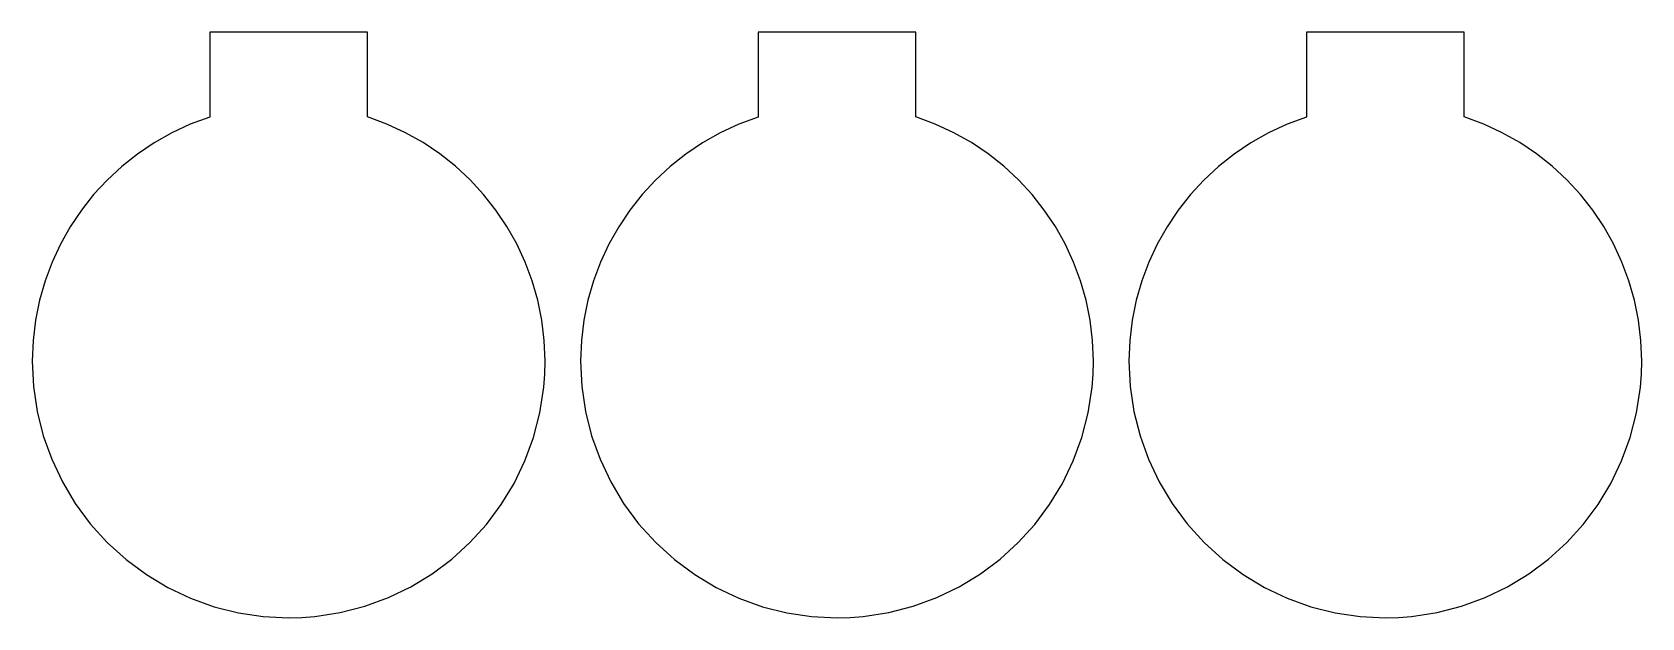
# Model space of a CAD drawing. Extents: x 0.8 to 21.2, y 0.8 to 8.2.
import ezdxf

# ---------------------------------------------------------------- set-up
doc = ezdxf.new("R2010")
doc.units = 0
doc.layers.add('Layer_1', color=7, linetype='CONTINUOUS')

msp = doc.modelspace()

# ---------------------------------------------------------------- linework, layer by layer
at = {"layer": 'Layer_1', "color": 7}
for points in [[(3.050012, 8.212885), (3.050012, 7.13818), (2.803968, 7.047567), (2.568732, 6.938843), (2.345, 6.812964), (2.133467, 6.670885), (1.93483, 6.51356), (1.749785, 6.341943), (1.579027, 6.156992), (1.423253, 5.959662), (1.283159, 5.750905), (1.159441, 5.531683), (1.052795, 5.302945), (0.963917, 5.06565), (0.893503, 4.820754), (0.842249, 4.569207), (0.810852, 4.31197), (0.800006, 4.049997), (0.815908, 3.728771), (0.863028, 3.412987), (0.940484, 3.104775), (1.047394, 2.806266), (1.182874, 2.51959), (1.346042, 2.246879), (1.536014, 1.990266), (1.751909, 1.751878), (1.990295, 1.535984), (2.246909, 1.346012), (2.519619, 1.182845), (2.806294, 1.047364), (3.104804, 0.940455), (3.413017, 0.863), (3.728801, 0.815877), (4.050027, 0.799976), (4.217271, 0.804207), (4.382319, 0.81676), (4.705012, 0.866011), (5.016473, 0.9461), (5.315067, 1.05539), (5.599161, 1.192248), (5.867122, 1.355043), (6.117316, 1.542136), (6.348108, 1.751898), (6.557867, 1.982696), (6.744957, 2.232892), (6.907746, 2.500856), (7.0446, 2.784953), (7.153885, 3.083549), (7.233968, 3.39501), (7.283215, 3.717703), (7.295764, 3.882752), (7.299992, 4.049997), (7.289313, 4.312128), (7.258055, 4.569526), (7.206916, 4.821237), (7.136593, 5.066302), (7.047782, 5.303766), (6.941181, 5.532671), (6.817485, 5.752059), (6.677393, 5.960974), (6.5216, 6.158456), (6.350805, 6.343552), (6.165703, 6.515304), (5.966991, 6.672753), (5.755367, 6.814942), (5.531526, 6.940915), (5.296168, 7.049714), (5.049986, 7.140384), (5.049986, 8.212885), (3.050012, 8.212885), (3.050012, 8.212885)], [(10.00001, 8.212885), (10.00001, 7.13818), (9.753966, 7.047567), (9.51873, 6.938843), (9.294998, 6.812964), (9.083465, 6.670885), (8.884828, 6.51356), (8.699782, 6.341943), (8.529025, 6.156992), (8.373251, 5.959662), (8.233157, 5.750905), (8.109439, 5.531683), (8.002793, 5.302945), (7.913915, 5.06565), (7.843501, 4.820754), (7.792247, 4.569207), (7.760849, 4.31197), (7.750004, 4.049997), (7.765906, 3.728771), (7.813026, 3.412987), (7.890482, 3.104775), (7.997392, 2.806266), (8.132872, 2.51959), (8.29604, 2.246879), (8.486012, 1.990266), (8.701907, 1.751878), (8.940293, 1.535984), (9.196907, 1.346012), (9.469617, 1.182845), (9.756292, 1.047364), (10.054802, 0.940455), (10.363015, 0.863), (10.678799, 0.815877), (11.000025, 0.799976), (11.167269, 0.804207), (11.332317, 0.81676), (11.65501, 0.866011), (11.966471, 0.9461), (12.265065, 1.05539), (12.549159, 1.192248), (12.81712, 1.355043), (13.067314, 1.542136), (13.298106, 1.751898), (13.507865, 1.982696), (13.694955, 2.232892), (13.857744, 2.500856), (13.994598, 2.784953), (14.103883, 3.083549), (14.183966, 3.39501), (14.233213, 3.717703), (14.245762, 3.882752), (14.24999, 4.049997), (14.239311, 4.312128), (14.208053, 4.569526), (14.156914, 4.821237), (14.086591, 5.066302), (13.99778, 5.303766), (13.891179, 5.532671), (13.767483, 5.752059), (13.627391, 5.960974), (13.471598, 6.158456), (13.300803, 6.343552), (13.115701, 6.515304), (12.916989, 6.672753), (12.705365, 6.814942), (12.481524, 6.940915), (12.246165, 7.049714), (11.999984, 7.140384), (11.999984, 8.212885), (10.00001, 8.212885), (10.00001, 8.212885)], [(16.950008, 8.212885), (16.950008, 7.13818), (16.703964, 7.047567), (16.468728, 6.938843), (16.244996, 6.812964), (16.033463, 6.670885), (15.834826, 6.51356), (15.64978, 6.341943), (15.479022, 6.156992), (15.323248, 5.959662), (15.183155, 5.750905), (15.059436, 5.531683), (14.95279, 5.302945), (14.863912, 5.06565), (14.793498, 4.820754), (14.742245, 4.569207), (14.710847, 4.31197), (14.700002, 4.049997), (14.715903, 3.728771), (14.763024, 3.412987), (14.84048, 3.104775), (14.947389, 2.806266), (15.08287, 2.51959), (15.246037, 2.246879), (15.43601, 1.990266), (15.651905, 1.751878), (15.890291, 1.535984), (16.146905, 1.346012), (16.419615, 1.182845), (16.70629, 1.047364), (17.0048, 0.940455), (17.313013, 0.863), (17.628797, 0.815877), (17.950023, 0.799976), (18.117267, 0.804207), (18.282315, 0.81676), (18.605008, 0.866011), (18.916469, 0.9461), (19.215063, 1.05539), (19.499157, 1.192248), (19.767118, 1.355043), (20.017311, 1.542136), (20.248104, 1.751898), (20.457862, 1.982696), (20.644953, 2.232892), (20.807742, 2.500856), (20.944596, 2.784953), (21.053881, 3.083549), (21.133964, 3.39501), (21.18321, 3.717703), (21.19576, 3.882752), (21.199987, 4.049997), (21.189308, 4.312128), (21.158051, 4.569526), (21.106912, 4.821237), (21.036588, 5.066302), (20.947778, 5.303766), (20.841176, 5.532671), (20.717481, 5.752059), (20.577389, 5.960974), (20.421596, 6.158456), (20.250801, 6.343552), (20.065699, 6.515304), (19.866987, 6.672753), (19.655363, 6.814942), (19.431522, 6.940915), (19.196163, 7.049714), (18.949982, 7.140384), (18.949982, 8.212885), (16.950008, 8.212885), (16.950008, 8.212885)]]:
    msp.add_lwpolyline(points, dxfattribs=at)

doc.saveas('drawing.dxf')
